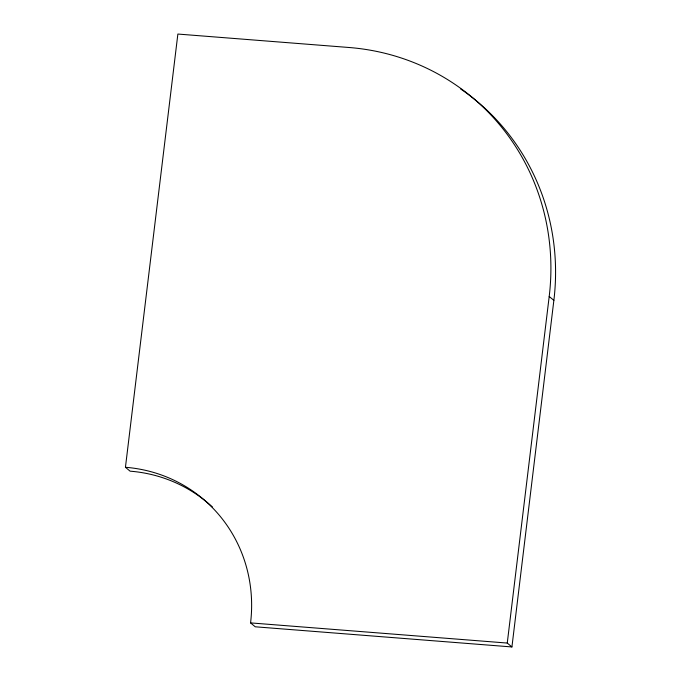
<?xml version="1.0" encoding="UTF-8"?>
<svg xmlns="http://www.w3.org/2000/svg" width="681" height="681" viewBox="0 0 681 681"><rect width="100%" height="100%" fill="white"/><g stroke="black" fill="none" stroke-linecap="round" stroke-linejoin="round"><path stroke-width="1.02" d="M125.44 467.285L177.869 34.05L348.987 47.491A235.984 225.53 -50.2 0 1 549.201 296.473L553.866 300.364L511.925 646.95L255.23 626.792L250.565 622.894A147.488 140.958 -50.2 0 0 125.44 467.285L130.105 471.175A147.488 140.958 -50.2 0 1 212.557 507.141M511.925 646.95L507.26 643.06L549.201 296.473M250.565 622.894L507.26 643.06M460.543 88.888A235.984 225.53 -50.2 0 1 553.866 300.364"/></g></svg>
